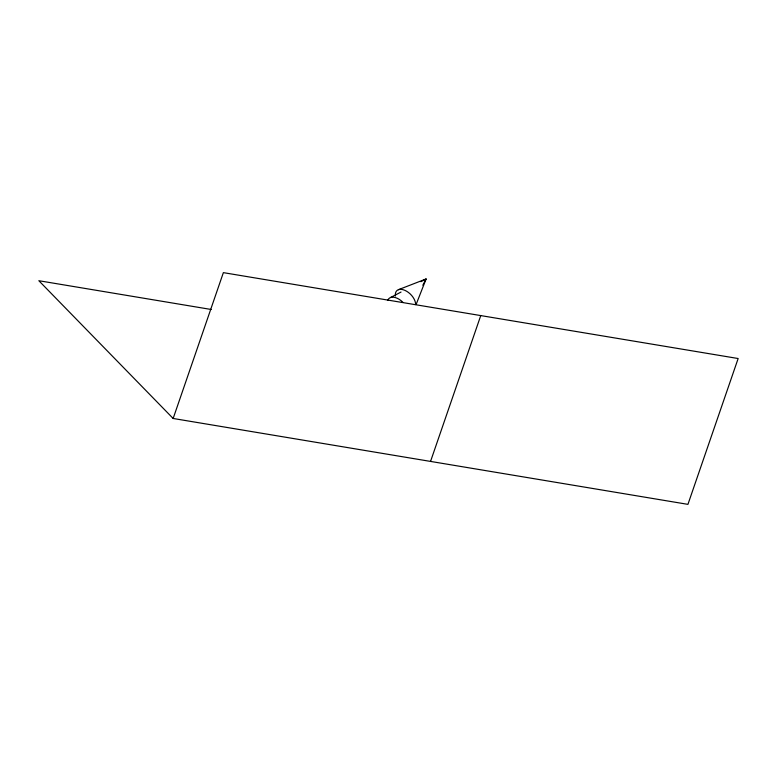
<?xml version="1.0" encoding="UTF-8"?>
<svg xmlns="http://www.w3.org/2000/svg" width="777" height="777" viewBox="0 0 777 777"><rect width="100%" height="100%" fill="white"/><g stroke="black" fill="none" stroke-linecap="round" stroke-linejoin="round"><path stroke-width="1.17" d="M173.154 418.473L223.368 272.64L738.15 358.527L687.936 504.36L173.154 418.473L38.85 280.72L211.247 309.489M430.545 461.421L480.759 315.579M416.122 304.467L426.126 278.943L398.426 289.685M422.824 285.227L426.126 278.943L420.901 281.682M390.569 297.513L401.029 292.055M395.483 296.018A12.383 7.265 45.1 0 1 404.759 290.297A12.383 7.265 45.1 0 1 415.637 304.584M387.878 300.145A12.383 7.265 45.1 0 1 402.836 302.253"/></g></svg>
